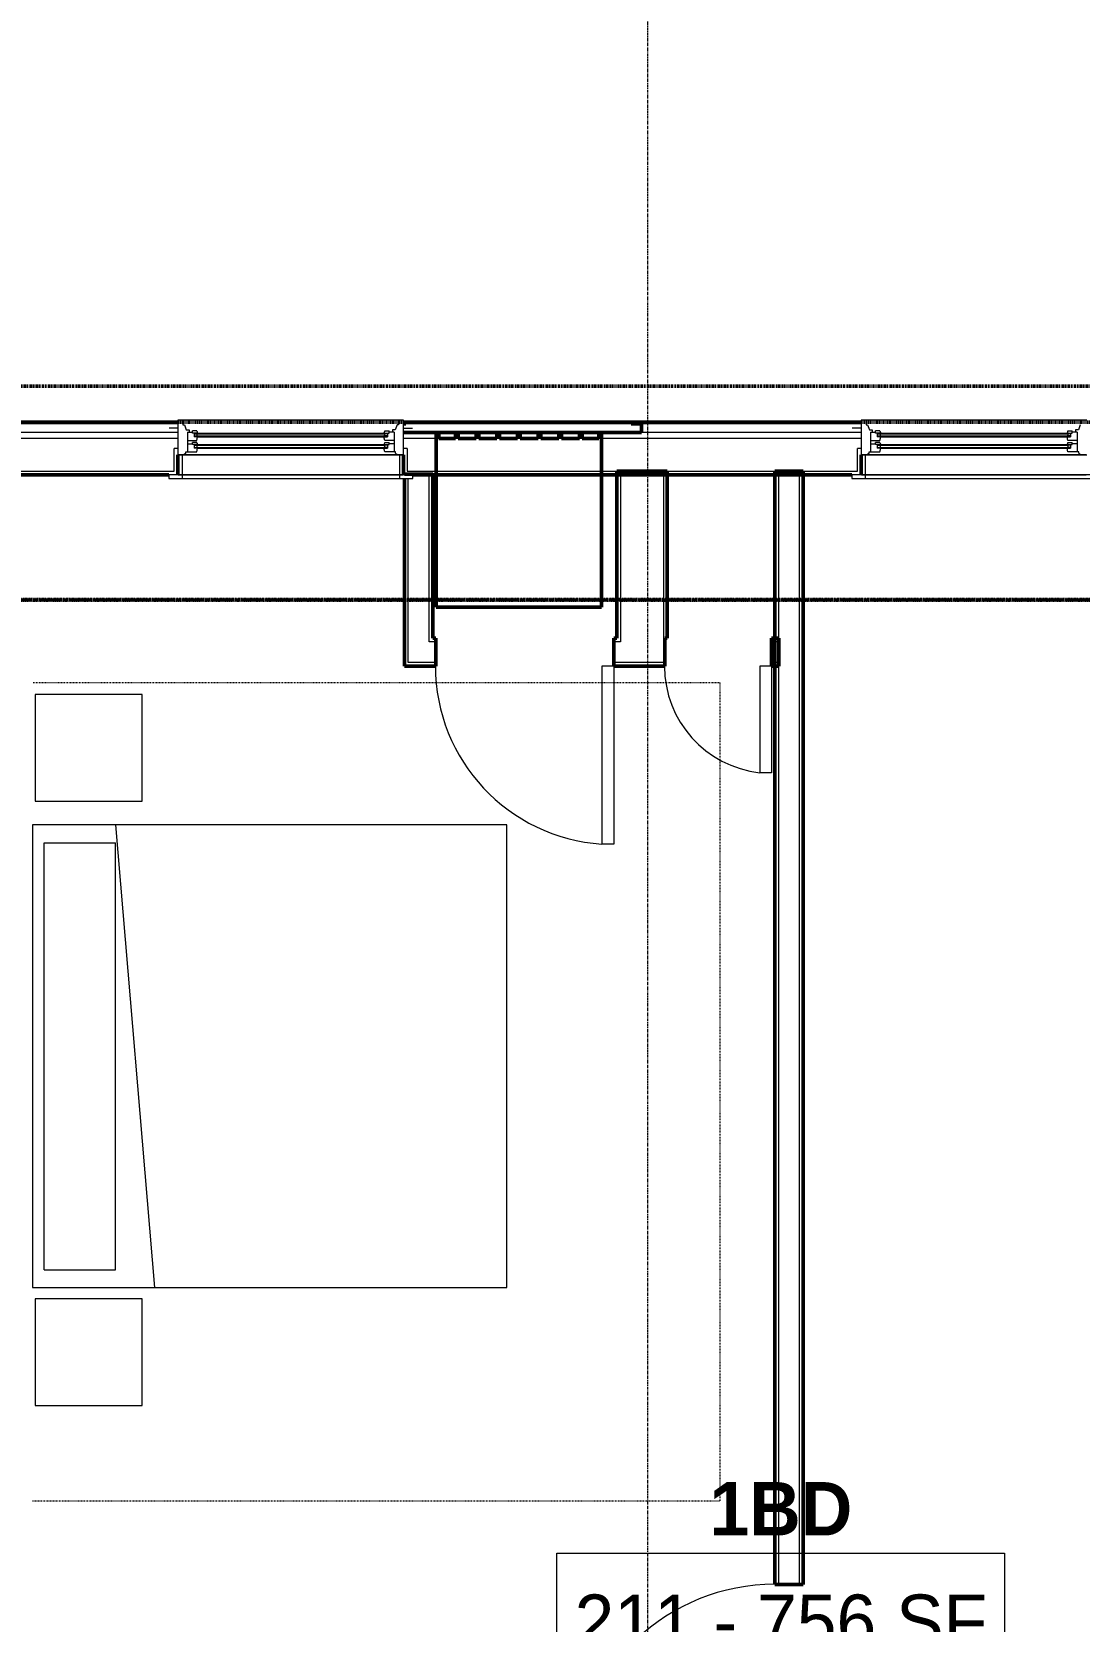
# Model space of a CAD drawing. Header units: inches. Extents: x -4217 to -1814, y 9706 to 12425.
# Drawn here: x -2931.2 to -2754.6, y 11916.4 to 12184.4 of the extents above; entities that cross this region are included whole.
import ezdxf

# ---------------------------------------------------------------- set-up
doc = ezdxf.new("R2010")
doc.units = ezdxf.units.IN
doc.header["$MEASUREMENT"] = 0
for name, pattern in [('Dash', [0.25, 0.125, -0.125]), ('Dash 1_16_', [0.125, 0.0625, -0.0625]), ('Double Dash 3_8_', [1, 0.375, -0.125, 0.125, -0.125, 0.125, -0.125]), ('Grid Line 1_2_', [0.875, 0.5, -0.125, 0.125, -0.125])]:
    doc.linetypes.add(name, pattern=pattern)
for name, color, linetype, lineweight in [('A-ANNO-DIMS', 211, 'Continuous', 9), ('A-ANNO-DIMS-96', 211, 'Continuous', 9), ('A-AREA-IDEN', 2, 'Continuous', 9), ('A-DOOR-1', 7, 'Continuous', 9), ('A-DOOR-2', 50, 'Continuous', 20), ('A-GENM-3', 250, 'Continuous', 50), ('A-GLAZ-2', 250, 'Continuous', 50), ('A-GLAZ-3', 7, 'Continuous', 9), ('A-GLAZ-4', 50, 'Continuous', 20), ('A-WALL-3', 250, 'Continuous', 50), ('A-WALL-4', 10, 'Continuous', 13), ('C-PROP-LINE-1', 250, 'Double Dash 3_8_', 50), ('C-PROP-LINE-2', 91, 'Dash 1_16_', 50), ('I-FURN-1', 7, 'Continuous', 9), ('I-FURN-HDLN-1', 7, 'Dash', 9), ('S-GRID-1', 1, 'Grid Line 1_2_', 9)]:
    doc.layers.add(name, color=color, linetype=linetype, lineweight=lineweight)
doc.styles.add('Century Gothic', font='ufonts.com_century-gothic.ttf', dxfattribs={"height": 9})
doc.styles.add('Century Gothic_B', font='GOTHICB.TTF', dxfattribs={"height": 9})
doc.dimstyles.new('OD__1_8__Tol__', dxfattribs={"dimscale": 12, "dimtxt": 9.397514, "dimasz": 1, "dimexe": 0.75, "dimexo": 0.5, "dimgap": 0.125, "dimtad": 1, "dimdec": 3, "dimrnd": 0.125, "dimzin": 3, "dimdsep": 46, "dimlunit": 4, "dimtxsty": 'Century Gothic', "dimblk1": 'OBLIQUE', "dimblk2": 'OBLIQUE', "dimsah": 1, "dimcen": 0.09, "dimdle": 0.75, "dimazin": 0, "dimtfac": 1, "dimtdec": 4, "dimtix": 1, "dimtmove": 0, "dimatfit": 3, "dimfxl": 1, "dimtvp": 1, "dimtfill": 1, "dimfrac": 2, "dimtolj": 1, "dimtzin": 0, "dimarcsym": 2})

# ---------------------------------------------------------------- blocks, each defined once
blk = doc.blocks.new('DIMBLOCK1-FLOOR PLAN - 2ND FLOOR')
at = {"layer": 'A-ANNO-DIMS-96'}
for p, q in [((-3857.97, 12120.15), (-3857.97, 12244.86)), ((-2070.67, 12120.15), (-2070.67, 12244.86)), ((-3866.97, 12235.86), (-2061.67, 12235.86)), ((-3857.97, 12235.86), (-3857.97, 12120.15)), ((-2070.67, 12235.86), (-2070.67, 12120.15))]:
    blk.add_line(p, q, dxfattribs=at)
at = {"layer": 'A-ANNO-DIMS-96', "lineweight": 50}
for p, q in [((-3857.97, 12235.86), (-3851.97, 12241.86)), ((-2070.67, 12235.86), (-2064.67, 12241.86)), ((-3857.97, 12235.86), (-3863.97, 12229.86)), ((-2070.67, 12235.86), (-2076.67, 12229.86))]:
    blk.add_line(p, q, dxfattribs=at)
at = {"layer": 'A-ANNO-DIMS-96', "color": 0, "insert": (-3002.06, 12248.89), "char_height": 9, "width": 90.5741, "attachment_point": 1, "line_spacing_factor": 0.984502, "style": 'Century Gothic', "bg_fill": 3, "box_fill_scale": 1.25, "bg_fill_color": 256, "bg_fill_true_color": 13158600, "bg_fill_transparency": 0}
blk.add_mtext('148\' - 11 1/4"', dxfattribs=at)
blk = doc.blocks.new('_Oblique')
at = {"color": 0, "linetype": 'ByBlock', "lineweight": -2}
blk.add_line((-0.5, -0.5), (0.5, 0.5), dxfattribs=at)

msp = doc.modelspace()

# ---------------------------------------------------------------- linework, layer by layer
at = {"layer": 'A-AREA-IDEN', "flags": 128}
msp.add_lwpolyline([(-2842.66153, 11927.87181), (-2767.15602, 11927.87181), (-2767.15602, 11906.37575), (-2842.66153, 11906.37575)], close=True, dxfattribs=at)
at = {"layer": 'A-DOOR-1'}
for centre, radius, start, end in [((-2833.06124, 12077.4394), 30.06659, 180, 266.1859252), ((-2806.43624, 12077.4394), 18.06659, 180, 263.644241), ((-2805.87374, 11888.5394), 34.06659, 90, 176.634313)]:
    msp.add_arc(centre, radius, start, end, dxfattribs=at)
at = {"layer": 'A-DOOR-2'}
for p, q in [((-2835.06124, 12077.4394), (-2835.06124, 12047.4394)), ((-2833.06124, 12077.4394), (-2835.06124, 12077.4394)), ((-2833.06124, 12077.4394), (-2833.06124, 12047.4394)), ((-2808.43624, 12077.4394), (-2808.43624, 12059.48385)), ((-2806.43624, 12077.4394), (-2808.43624, 12077.4394)), ((-2806.43624, 12077.4394), (-2806.43624, 12059.48385)), ((-2806.43624, 12059.48385), (-2808.43624, 12059.48385)), ((-2833.06124, 12047.4394), (-2835.06124, 12047.4394))]:
    msp.add_line(p, q, dxfattribs=at)
at = {"layer": 'A-GENM-3'}
msp.add_line((-2862.99874, 12087.4019), (-2835.12374, 12087.4019), dxfattribs=at)
at = {"layer": 'A-GLAZ-3'}
for p, q in [((-2866.94952, 12109.7144), (-2908.09796, 12109.7144)), ((-2908.09796, 12109.7144), (-2908.09796, 12109.0894)), ((-2908.09796, 12109.0894), (-2866.94952, 12109.0894)), ((-2906.47296, 12109.7144), (-2868.57452, 12109.7144)), ((-2905.84796, 12109.7144), (-2905.84796, 12109.0894)), ((-2869.19952, 12109.7144), (-2869.19952, 12109.0894)), ((-2866.94952, 12109.0894), (-2866.94952, 12109.7144)), ((-2751.74952, 12109.7144), (-2792.89796, 12109.7144)), ((-2792.89796, 12109.7144), (-2792.89796, 12109.0894)), ((-2792.89796, 12109.0894), (-2751.74952, 12109.0894)), ((-2791.27296, 12109.7144), (-2753.37452, 12109.7144)), ((-2790.64796, 12109.7144), (-2790.64796, 12109.0894))]:
    msp.add_line(p, q, dxfattribs=at)
at = {"layer": 'A-WALL-3'}
for p, q in [((-2982.14952, 12109.7144), (-2908.09796, 12109.7144)), ((-2868.32374, 12109.8144), (-2868.32374, 12109.7144)), ((-2863.57374, 12109.8144), (-2868.32374, 12109.8144)), ((-2868.32374, 12109.0894), (-2868.32374, 12077.4394)), ((-2866.94952, 12109.7144), (-2792.89796, 12109.7144)), ((-2863.57374, 12082.1894), (-2863.57374, 12109.8144)), ((-2824.06124, 12110.3394), (-2832.56124, 12110.3394)), ((-2832.56124, 12110.3394), (-2832.56124, 12082.1894)), ((-2824.06124, 12082.1894), (-2824.06124, 12110.3394)), ((-2805.87374, 12110.3394), (-2805.87374, 11922.5394)), ((-2801.12374, 12110.3394), (-2805.87374, 12110.3394)), ((-2801.12374, 11922.5394), (-2801.12374, 12110.3394)), ((-2863.06124, 12082.1894), (-2863.57374, 12082.1894)), ((-2863.06124, 12077.4394), (-2863.06124, 12082.1894)), ((-2832.56124, 12082.1894), (-2833.06124, 12082.1894)), ((-2833.06124, 12082.1894), (-2833.06124, 12077.4394)), ((-2824.43624, 12077.4394), (-2824.43624, 12082.1894)), ((-2824.43624, 12082.1894), (-2824.06124, 12082.1894)), ((-2805.24874, 12082.1894), (-2806.43624, 12082.1894)), ((-2806.43624, 12082.1894), (-2806.43624, 12077.4394)), ((-2805.24874, 12077.4394), (-2805.24874, 12082.1894)), ((-2868.32374, 12077.4394), (-2867.69874, 12077.4394)), ((-2867.69874, 12077.4394), (-2863.57374, 12077.4394)), ((-2863.57374, 12077.4394), (-2863.06124, 12077.4394)), ((-2833.06124, 12077.4394), (-2824.43624, 12077.4394)), ((-2806.43624, 12077.4394), (-2805.24874, 12077.4394)), ((-2805.87374, 11922.5394), (-2801.12374, 11922.5394))]:
    msp.add_line(p, q, dxfattribs=at)
at = {"layer": 'A-WALL-4'}
for p, q in [((-2983.08702, 12110.3394), (-2907.16046, 12110.3394)), ((-2867.88702, 12110.3394), (-2791.96046, 12110.3394)), ((-2867.69874, 12109.7144), (-2867.69874, 12109.8144)), ((-2867.69874, 12078.0644), (-2867.69874, 12109.0894)), ((-2864.19874, 12081.5644), (-2864.19874, 12109.8144)), ((-2831.93624, 12110.3394), (-2831.93624, 12082.1894)), ((-2824.68624, 12110.3394), (-2824.68624, 12082.1894)), ((-2805.24874, 11922.5394), (-2805.24874, 12110.3394)), ((-2801.74874, 11922.5394), (-2801.74874, 12110.3394)), ((-2831.93624, 12082.1894), (-2831.93624, 12081.5644)), ((-2824.68624, 12082.1894), (-2824.68624, 12081.5644)), ((-2863.57374, 12081.5644), (-2864.19874, 12081.5644)), ((-2863.06124, 12081.5644), (-2863.57374, 12081.5644)), ((-2831.93624, 12081.5644), (-2833.06124, 12081.5644)), ((-2824.43624, 12081.5644), (-2824.68624, 12081.5644)), ((-2805.24874, 12081.5644), (-2806.43624, 12081.5644)), ((-2864.19874, 12078.0644), (-2867.69874, 12078.0644)), ((-2863.57374, 12078.0644), (-2864.19874, 12078.0644)), ((-2863.06124, 12078.0644), (-2863.57374, 12078.0644)), ((-2824.43624, 12078.0644), (-2833.06124, 12078.0644)), ((-2805.24874, 12078.0644), (-2806.43624, 12078.0644))]:
    msp.add_line(p, q, dxfattribs=at)
at = {"layer": 'C-PROP-LINE-1'}
msp.add_line((-3833.41046, 12088.68951), (-1910.86928, 12088.68951), dxfattribs=at)
at = {"layer": 'C-PROP-LINE-2'}
msp.add_line((-2099.26202, 12088.5894), (-3832.16202, 12088.5894), dxfattribs=at)
at = {"layer": 'I-FURN-1'}
for p, q in [((-2930.58624, 12072.6644), (-2930.58624, 12054.6644)), ((-2912.58624, 12072.6644), (-2930.58624, 12072.6644)), ((-2912.58624, 12054.6644), (-2912.58624, 12072.6644)), ((-2930.58624, 12054.6644), (-2912.58624, 12054.6644)), ((-2931.08624, 12050.6644), (-2931.08624, 11972.6644)), ((-2851.08624, 12050.6644), (-2931.08624, 12050.6644)), ((-2917.08624, 12050.6644), (-2910.50662, 11972.6644)), ((-2851.08624, 11972.6644), (-2851.08624, 12050.6644)), ((-2929.08624, 12047.6644), (-2917.08624, 12047.6644)), ((-2929.08624, 11975.6644), (-2929.08624, 12047.6644)), ((-2917.08624, 11975.6644), (-2917.08624, 12047.6644)), ((-2929.08624, 11975.6644), (-2917.08624, 11975.6644)), ((-2931.08624, 11972.6644), (-2851.08624, 11972.6644)), ((-2930.58624, 11970.73256), (-2930.58624, 11952.73256)), ((-2912.58624, 11970.73256), (-2930.58624, 11970.73256)), ((-2912.58624, 11952.73256), (-2912.58624, 11970.73256)), ((-2930.58624, 11952.73256), (-2912.58624, 11952.73256))]:
    msp.add_line(p, q, dxfattribs=at)
at = {"layer": 'I-FURN-HDLN-1'}
for p, q in [((-2815.08624, 12074.6644), (-2931.08624, 12074.6644)), ((-2815.08624, 11936.6644), (-2815.08624, 12074.6644)), ((-2931.08624, 11936.6644), (-2815.08624, 11936.6644))]:
    msp.add_line(p, q, dxfattribs=at)

# ---------------------------------------------------------------- texts
at = {"layer": 'A-AREA-IDEN', "char_height": 9, "attachment_point": 1}
for s, insert, width, style in [('1BD', (-2816.90878, 11939.83996), 28.785, 'Century Gothic_B'), ('211 - 756 SF', (-2839.66153, 11920.87181), 83.931, 'Century Gothic')]:
    msp.add_mtext(s, dxfattribs=dict(at, insert=insert, width=width, style=style))

# ---------------------------------------------------------------- dimensions: what is measured, and where the dimension line sits
at = {"layer": 'A-ANNO-DIMS'}
dim = msp.add_linear_dim(base=(-2070.67374, 12235.85696), p1=(-3857.97374, 12114.1519), p2=(-2070.67374, 12114.1519), dimstyle='OD__1_8__Tol__', override={"dimpost": '<>', "dimfxl": 1787.3}, dxfattribs=at)
dim.commit()
dim.dimension.update_dxf_attribs({"geometry": 'DIMBLOCK1-FLOOR PLAN - 2ND FLOOR', "text_midpoint": (-2964.32374, 12242.58198)})

# ---------------------------------------------------------------- next in the draw order: linework, layer by layer
at = {"layer": 'A-GENM-3'}
for p, q in [((-2862.99874, 12116.8394), (-2862.99874, 12087.4019)), ((-2862.56124, 12116.8394), (-2862.99874, 12116.8394)), ((-2862.56124, 12115.8394), (-2862.56124, 12116.8394)), ((-2859.26436, 12116.8394), (-2859.76436, 12116.8394)), ((-2859.76436, 12116.8394), (-2859.76436, 12115.8394)), ((-2859.26436, 12115.8394), (-2859.26436, 12116.8394)), ((-2855.77999, 12116.8394), (-2856.27999, 12116.8394)), ((-2856.27999, 12116.8394), (-2856.27999, 12115.8394)), ((-2855.77999, 12115.8394), (-2855.77999, 12116.8394)), ((-2852.29561, 12116.8394), (-2852.79561, 12116.8394)), ((-2852.79561, 12116.8394), (-2852.79561, 12115.8394)), ((-2852.29561, 12115.8394), (-2852.29561, 12116.8394)), ((-2848.81124, 12116.8394), (-2849.31124, 12116.8394)), ((-2849.31124, 12116.8394), (-2849.31124, 12115.8394)), ((-2848.81124, 12115.8394), (-2848.81124, 12116.8394)), ((-2845.32686, 12116.8394), (-2845.82686, 12116.8394)), ((-2845.82686, 12116.8394), (-2845.82686, 12115.8394)), ((-2845.32686, 12115.8394), (-2845.32686, 12116.8394)), ((-2841.84249, 12116.8394), (-2842.34249, 12116.8394)), ((-2842.34249, 12116.8394), (-2842.34249, 12115.8394)), ((-2841.84249, 12115.8394), (-2841.84249, 12116.8394)), ((-2838.35811, 12116.8394), (-2838.85811, 12116.8394)), ((-2838.85811, 12116.8394), (-2838.85811, 12115.8394)), ((-2838.35811, 12115.8394), (-2838.35811, 12116.8394)), ((-2835.12374, 12116.8394), (-2835.56124, 12116.8394)), ((-2835.56124, 12116.8394), (-2835.56124, 12115.8394)), ((-2835.12374, 12087.4019), (-2835.12374, 12116.8394)), ((-2859.76436, 12115.8394), (-2862.56124, 12115.8394)), ((-2856.27999, 12115.8394), (-2859.26436, 12115.8394)), ((-2852.79561, 12115.8394), (-2855.77999, 12115.8394)), ((-2849.31124, 12115.8394), (-2852.29561, 12115.8394)), ((-2845.82686, 12115.8394), (-2848.81124, 12115.8394)), ((-2842.34249, 12115.8394), (-2845.32686, 12115.8394)), ((-2838.85811, 12115.8394), (-2841.84249, 12115.8394)), ((-2835.56124, 12115.8394), (-2838.35811, 12115.8394))]:
    msp.add_line(p, q, dxfattribs=at)
at = {"layer": 'A-GLAZ-2'}
for p, q in [((-2868.13546, 12118.5894), (-2830.11202, 12118.5894)), ((-2830.11202, 12118.5269), (-2868.13546, 12118.5269))]:
    msp.add_line(p, q, dxfattribs=at)
at = {"layer": 'A-GLAZ-3'}
for p, q in [((-2903.22296, 12116.7769), (-2871.82452, 12116.7769)), ((-2788.02296, 12116.7769), (-2756.62452, 12116.7769)), ((-2903.81671, 12116.6519), (-2903.22296, 12116.6519)), ((-2903.81671, 12116.2769), (-2903.22296, 12116.2769)), ((-2903.81671, 12114.7144), (-2903.22296, 12114.7144)), ((-2903.81671, 12114.3394), (-2903.22296, 12114.3394)), ((-2903.34796, 12116.6519), (-2903.34796, 12116.2769)), ((-2903.34796, 12114.7144), (-2903.34796, 12114.3394)), ((-2903.22296, 12116.6519), (-2871.82452, 12116.6519)), ((-2903.22296, 12116.2769), (-2871.82452, 12116.2769)), ((-2903.22296, 12116.1519), (-2871.82452, 12116.1519)), ((-2903.22296, 12114.8394), (-2871.82452, 12114.8394)), ((-2903.22296, 12114.7144), (-2871.82452, 12114.7144)), ((-2903.22296, 12114.3394), (-2871.82452, 12114.3394)), ((-2903.22296, 12114.2144), (-2871.82452, 12114.2144)), ((-2871.23077, 12116.6519), (-2871.82452, 12116.6519)), ((-2871.23077, 12116.2769), (-2871.82452, 12116.2769)), ((-2871.23077, 12114.7144), (-2871.82452, 12114.7144)), ((-2871.23077, 12114.3394), (-2871.82452, 12114.3394)), ((-2871.69952, 12116.6519), (-2871.69952, 12116.2769)), ((-2871.69952, 12114.7144), (-2871.69952, 12114.3394)), ((-2788.61671, 12116.6519), (-2788.02296, 12116.6519)), ((-2788.61671, 12116.2769), (-2788.02296, 12116.2769)), ((-2788.61671, 12114.7144), (-2788.02296, 12114.7144)), ((-2788.61671, 12114.3394), (-2788.02296, 12114.3394)), ((-2788.14796, 12116.6519), (-2788.14796, 12116.2769)), ((-2788.14796, 12114.7144), (-2788.14796, 12114.3394)), ((-2788.02296, 12116.6519), (-2756.62452, 12116.6519)), ((-2788.02296, 12116.2769), (-2756.62452, 12116.2769)), ((-2788.02296, 12116.1519), (-2756.62452, 12116.1519)), ((-2788.02296, 12114.8394), (-2756.62452, 12114.8394)), ((-2788.02296, 12114.7144), (-2756.62452, 12114.7144)), ((-2788.02296, 12114.3394), (-2756.62452, 12114.3394)), ((-2788.02296, 12114.2144), (-2756.62452, 12114.2144)), ((-2756.03077, 12116.6519), (-2756.62452, 12116.6519)), ((-2756.03077, 12116.2769), (-2756.62452, 12116.2769)), ((-2756.03077, 12114.7144), (-2756.62452, 12114.7144)), ((-2756.03077, 12114.3394), (-2756.62452, 12114.3394)), ((-2756.49952, 12116.6519), (-2756.49952, 12116.2769)), ((-2756.49952, 12114.7144), (-2756.49952, 12114.3394)), ((-2868.57452, 12113.0894), (-2906.47296, 12113.0894)), ((-2906.47296, 12113.0894), (-2906.47296, 12109.7144)), ((-2905.84796, 12113.0894), (-2905.84796, 12109.7144)), ((-2869.19952, 12113.0894), (-2869.19952, 12109.7144)), ((-2868.57452, 12109.7144), (-2868.57452, 12113.0894)), ((-2753.37452, 12113.0894), (-2791.27296, 12113.0894)), ((-2791.27296, 12113.0894), (-2791.27296, 12109.7144)), ((-2790.64796, 12113.0894), (-2790.64796, 12109.7144))]:
    msp.add_line(p, q, dxfattribs=at)
at = {"layer": 'A-GLAZ-4'}
for p, q in [((-2906.53546, 12117.5894), (-2908.03546, 12117.5894)), ((-2868.51202, 12118.9644), (-2906.53546, 12118.9644)), ((-2906.53546, 12118.9644), (-2906.53546, 12113.0894)), ((-2905.72296, 12118.9644), (-2905.72296, 12118.1519)), ((-2905.72296, 12118.1519), (-2905.44827, 12118.1519)), ((-2905.44827, 12118.1519), (-2905.12921, 12117.3394)), ((-2905.12921, 12117.3394), (-2904.66046, 12117.3394)), ((-2904.94171, 12116.9019), (-2904.09796, 12116.9019)), ((-2904.94171, 12116.9019), (-2904.94171, 12113.5894)), ((-2904.66046, 12117.3394), (-2904.66046, 12116.9019)), ((-2903.37921, 12117.12065), (-2904.09796, 12117.12065)), ((-2904.09796, 12116.7769), (-2904.09796, 12117.12065)), ((-2903.22608, 12116.7769), (-2904.09796, 12116.7769)), ((-2903.81671, 12116.7769), (-2903.81671, 12116.1519)), ((-2903.37921, 12117.12065), (-2903.22608, 12116.7769)), ((-2871.66827, 12117.12065), (-2871.82139, 12116.7769)), ((-2871.82139, 12116.7769), (-2870.94952, 12116.7769)), ((-2871.66827, 12117.12065), (-2870.94952, 12117.12065)), ((-2871.23077, 12116.7769), (-2871.23077, 12116.1519)), ((-2870.94952, 12116.7769), (-2870.94952, 12117.12065)), ((-2870.10577, 12116.9019), (-2870.94952, 12116.9019)), ((-2870.38702, 12117.3394), (-2870.38702, 12116.9019)), ((-2869.91827, 12117.3394), (-2870.38702, 12117.3394)), ((-2870.10577, 12116.9019), (-2870.10577, 12113.5894)), ((-2869.5992, 12118.1519), (-2869.91827, 12117.3394)), ((-2869.32452, 12118.1519), (-2869.5992, 12118.1519)), ((-2869.32452, 12118.9644), (-2869.32452, 12118.1519)), ((-2868.51202, 12113.0894), (-2868.51202, 12118.9644)), ((-2868.51202, 12117.5894), (-2867.01202, 12117.5894)), ((-2791.33546, 12117.5894), (-2792.83546, 12117.5894)), ((-2753.31202, 12118.9644), (-2791.33546, 12118.9644)), ((-2791.33546, 12118.9644), (-2791.33546, 12113.0894)), ((-2790.52296, 12118.9644), (-2790.52296, 12118.1519)), ((-2790.52296, 12118.1519), (-2790.24827, 12118.1519)), ((-2790.24827, 12118.1519), (-2789.92921, 12117.3394)), ((-2789.92921, 12117.3394), (-2789.46046, 12117.3394)), ((-2789.74171, 12116.9019), (-2788.89796, 12116.9019)), ((-2789.74171, 12116.9019), (-2789.74171, 12113.5894)), ((-2789.46046, 12117.3394), (-2789.46046, 12116.9019)), ((-2788.17921, 12117.12065), (-2788.89796, 12117.12065)), ((-2788.89796, 12116.7769), (-2788.89796, 12117.12065)), ((-2788.02608, 12116.7769), (-2788.89796, 12116.7769)), ((-2788.61671, 12116.7769), (-2788.61671, 12116.1519)), ((-2788.17921, 12117.12065), (-2788.02608, 12116.7769)), ((-2756.46827, 12117.12065), (-2756.62139, 12116.7769)), ((-2756.62139, 12116.7769), (-2755.74952, 12116.7769)), ((-2756.46827, 12117.12065), (-2755.74952, 12117.12065)), ((-2756.03077, 12116.7769), (-2756.03077, 12116.1519)), ((-2755.74952, 12116.7769), (-2755.74952, 12117.12065)), ((-2754.90577, 12116.9019), (-2755.74952, 12116.9019)), ((-2755.18702, 12117.3394), (-2755.18702, 12116.9019)), ((-2754.71827, 12117.3394), (-2755.18702, 12117.3394)), ((-2754.90577, 12116.9019), (-2754.90577, 12113.5894)), ((-2754.3992, 12118.1519), (-2754.71827, 12117.3394)), ((-2904.94171, 12115.5269), (-2903.37921, 12115.5269)), ((-2904.94171, 12114.9644), (-2904.09796, 12114.9644)), ((-2903.37921, 12115.18315), (-2904.09796, 12115.18315)), ((-2904.09796, 12114.8394), (-2904.09796, 12115.18315)), ((-2903.22608, 12114.8394), (-2904.09796, 12114.8394)), ((-2903.22296, 12116.1519), (-2903.81671, 12116.1519)), ((-2903.81671, 12114.8394), (-2903.81671, 12114.2144)), ((-2903.22296, 12114.2144), (-2903.81671, 12114.2144)), ((-2903.37921, 12115.5269), (-2903.22296, 12116.1519)), ((-2903.37921, 12115.18315), (-2903.22608, 12114.8394)), ((-2903.37921, 12113.5894), (-2903.22296, 12114.2144)), ((-2871.82452, 12116.1519), (-2871.23077, 12116.1519)), ((-2871.66827, 12115.5269), (-2871.82452, 12116.1519)), ((-2871.82452, 12114.2144), (-2871.23077, 12114.2144)), ((-2871.66827, 12113.5894), (-2871.82452, 12114.2144)), ((-2871.66827, 12115.18315), (-2871.82139, 12114.8394)), ((-2871.82139, 12114.8394), (-2870.94952, 12114.8394)), ((-2870.10577, 12115.5269), (-2871.66827, 12115.5269)), ((-2871.66827, 12115.18315), (-2870.94952, 12115.18315)), ((-2871.23077, 12114.8394), (-2871.23077, 12114.2144)), ((-2870.94952, 12114.8394), (-2870.94952, 12115.18315)), ((-2870.10577, 12114.9644), (-2870.94952, 12114.9644)), ((-2789.74171, 12115.5269), (-2788.17921, 12115.5269)), ((-2789.74171, 12114.9644), (-2788.89796, 12114.9644)), ((-2788.17921, 12115.18315), (-2788.89796, 12115.18315)), ((-2788.89796, 12114.8394), (-2788.89796, 12115.18315)), ((-2788.02608, 12114.8394), (-2788.89796, 12114.8394)), ((-2788.02296, 12116.1519), (-2788.61671, 12116.1519)), ((-2788.61671, 12114.8394), (-2788.61671, 12114.2144)), ((-2788.02296, 12114.2144), (-2788.61671, 12114.2144)), ((-2788.17921, 12115.5269), (-2788.02296, 12116.1519)), ((-2788.17921, 12115.18315), (-2788.02608, 12114.8394)), ((-2788.17921, 12113.5894), (-2788.02296, 12114.2144)), ((-2756.62452, 12116.1519), (-2756.03077, 12116.1519)), ((-2756.46827, 12115.5269), (-2756.62452, 12116.1519)), ((-2756.62452, 12114.2144), (-2756.03077, 12114.2144)), ((-2756.46827, 12113.5894), (-2756.62452, 12114.2144)), ((-2756.46827, 12115.18315), (-2756.62139, 12114.8394)), ((-2756.62139, 12114.8394), (-2755.74952, 12114.8394)), ((-2754.90577, 12115.5269), (-2756.46827, 12115.5269)), ((-2756.46827, 12115.18315), (-2755.74952, 12115.18315)), ((-2756.03077, 12114.8394), (-2756.03077, 12114.2144)), ((-2755.74952, 12114.8394), (-2755.74952, 12115.18315)), ((-2754.90577, 12114.9644), (-2755.74952, 12114.9644)), ((-2906.53546, 12113.0894), (-2868.51202, 12113.0894)), ((-2905.19171, 12113.36956), (-2905.52559, 12113.0894)), ((-2905.19171, 12113.36956), (-2905.19171, 12113.5894)), ((-2905.19171, 12113.5894), (-2903.37921, 12113.5894)), ((-2869.85577, 12113.5894), (-2871.66827, 12113.5894)), ((-2869.85577, 12113.36956), (-2869.85577, 12113.5894)), ((-2869.85577, 12113.36956), (-2869.52189, 12113.0894)), ((-2791.33546, 12113.0894), (-2753.31202, 12113.0894)), ((-2789.99171, 12113.36956), (-2790.32559, 12113.0894)), ((-2789.99171, 12113.36956), (-2789.99171, 12113.5894)), ((-2789.99171, 12113.5894), (-2788.17921, 12113.5894)), ((-2754.65577, 12113.5894), (-2756.46827, 12113.5894)), ((-2754.65577, 12113.36956), (-2754.65577, 12113.5894)), ((-2754.65577, 12113.36956), (-2754.32189, 12113.0894))]:
    msp.add_line(p, q, dxfattribs=at)
at = {"layer": 'A-WALL-3'}
for p, q in [((-2906.53546, 12118.5894), (-2983.71202, 12118.5894)), ((-2868.13546, 12118.5894), (-2868.51202, 12118.5894)), ((-2868.51202, 12118.3394), (-2868.13546, 12118.3394)), ((-2828.36202, 12116.8394), (-2868.51202, 12116.8394)), ((-2868.13546, 12118.3394), (-2868.13546, 12118.5894)), ((-2791.33546, 12118.5894), (-2830.11202, 12118.5894)), ((-2830.11202, 12118.5894), (-2830.11202, 12118.3394)), ((-2830.11202, 12118.3394), (-2828.36202, 12118.3394)), ((-2828.36202, 12118.3394), (-2828.36202, 12116.8394)), ((-2906.53546, 12109.7144), (-2906.53546, 12113.0894)), ((-2868.51202, 12113.0894), (-2868.51202, 12109.7144)), ((-2791.33546, 12109.7144), (-2791.33546, 12113.0894))]:
    msp.add_line(p, q, dxfattribs=at)
at = {"layer": 'A-WALL-4'}
for p, q in [((-2906.53546, 12118.3394), (-2983.71202, 12118.3394)), ((-2906.53546, 12116.8394), (-2983.71202, 12116.8394)), ((-2791.33546, 12118.3394), (-2828.36202, 12118.3394)), ((-2791.33546, 12116.8394), (-2828.36202, 12116.8394)), ((-2906.53546, 12115.8394), (-2983.71202, 12115.8394)), ((-2907.16046, 12110.3394), (-2907.16046, 12114.1519)), ((-2906.53546, 12114.1519), (-2907.16046, 12114.1519)), ((-2791.33546, 12115.8394), (-2868.51202, 12115.8394)), ((-2867.88702, 12114.1519), (-2868.51202, 12114.1519)), ((-2867.88702, 12114.1519), (-2867.88702, 12110.3394)), ((-2791.96046, 12110.3394), (-2791.96046, 12114.1519)), ((-2791.33546, 12114.1519), (-2791.96046, 12114.1519))]:
    msp.add_line(p, q, dxfattribs=at)
at = {"layer": 'C-PROP-LINE-1'}
msp.add_line((-3869.44796, 12124.68951), (-1910.86928, 12124.68951), dxfattribs=at)
at = {"layer": 'C-PROP-LINE-2'}
msp.add_line((-2636.92374, 12118.5894), (-3860.72374, 12118.5894), dxfattribs=at)
at = {"layer": 'S-GRID-1'}
msp.add_line((-2827.32374, 9836.17969), (-2827.32374, 12376.79045), dxfattribs=at)

doc.saveas('drawing.dxf')
